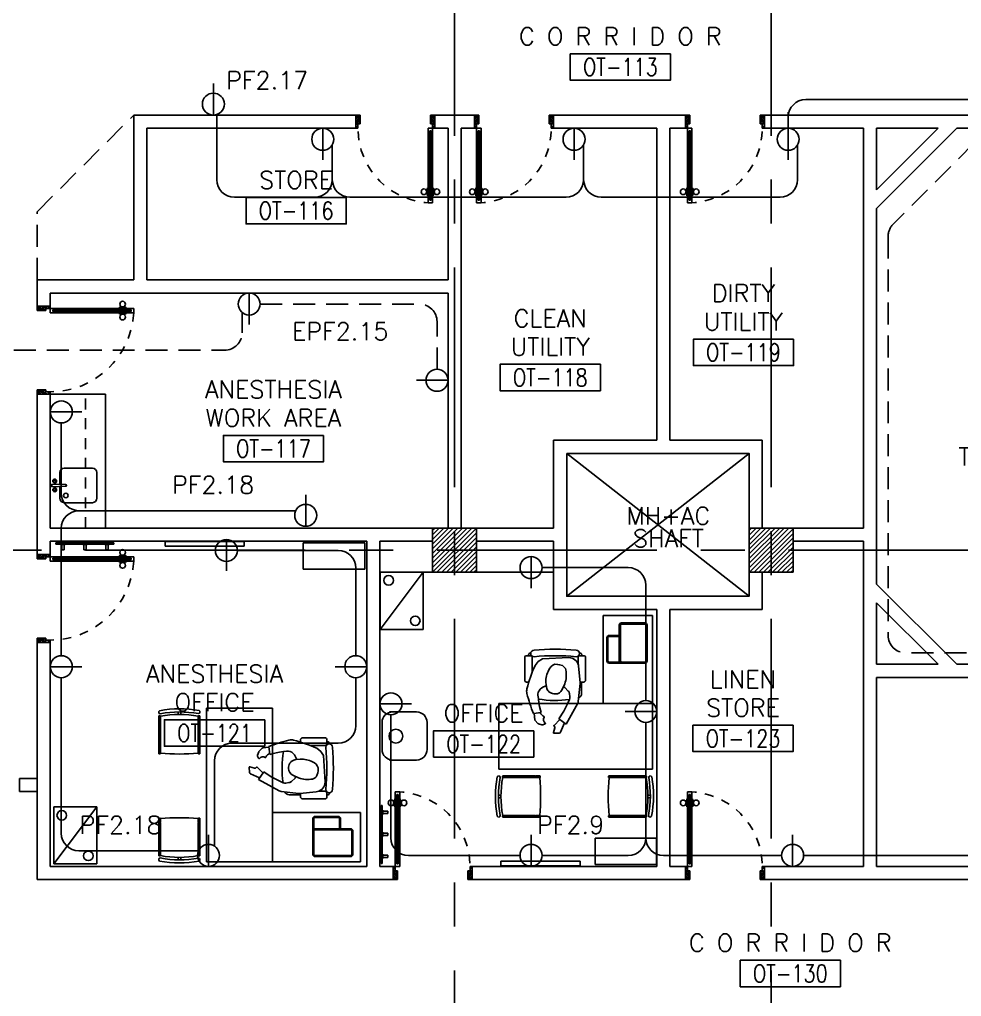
# Model space of a CAD drawing. Extents: x -0.4 to 91.9, y -1.1 to 78.4.
# Drawn here: x 19.6 to 30.32, y 45.09 to 56.21 of the extents above; entities that cross this region are included whole.
import ezdxf
from ezdxf.enums import TextEntityAlignment as Align

# ---------------------------------------------------------------- set-up
doc = ezdxf.new("R2010")
doc.units = 0
doc.header["$MEASUREMENT"] = 0
for name, pattern in [('CENTERX2', [4, 2.5, -0.5, 0.5, -0.5]), ('HIDDEN', [0.375, 0.25, -0.125]), ('HIDDEN2', [0.1875, 0.125, -0.0625])]:
    doc.linetypes.add(name, pattern=pattern)
doc.layers.get('0').update_dxf_attribs({"color": 11, "linetype": 'CONTINUOUS'})
for name, color, linetype in [('AXES', 11, 'CENTERX2'), ('COL', 11, 'CONTINUOUS'), ('DOOR', 11, 'CONTINUOUS'), ('E-CLINE', 2, 'CONTINUOUS'), ('E-HLINE', 2, 'HIDDEN'), ('E-LITE', 4, 'CONTINUOUS'), ('E-SOCKETS', 4, 'CONTINUOUS'), ('E-TEXT', 4, 'CONTINUOUS'), ('HAT', 11, 'CONTINUOUS'), ('ME-FIX', 11, 'CONTINUOUS'), ('NON-MEDICAL', 11, 'CONTINUOUS'), ('RM-BOX', 11, 'CONTINUOUS'), ('RM-NAME', 11, 'CONTINUOUS'), ('RM-NO', 11, 'CONTINUOUS'), ('SHAFT', 11, 'CONTINUOUS'), ('WALL', 11, 'CONTINUOUS')]:
    doc.layers.add(name, color=color, linetype=linetype)
doc.styles.add('ROMANS', font='ROMANS.shx', dxfattribs={"width": 0.6})

# ---------------------------------------------------------------- blocks, each defined once
blk = doc.blocks.new('RM1')
at = {"layer": 'RM-BOX'}
blk.add_lwpolyline([(570, -200), (-570, -200), (-570, -500), (570, -500)], close=True, dxfattribs=at)
at = {"layer": 'RM-NAME', "style": 'ROMANS'}
for tag, p in [('ROOMNAME1', (0, 324)), ('ROOMNAME2', (0, 0))]:
    blk.add_attdef(tag, text='', height=200, dxfattribs=at).set_placement(p, align=Align.MIDDLE)
at = {"layer": 'RM-NO', "style": 'ROMANS', "width": 0.8}
blk.add_attdef('ROOMNO', text='', height=200, dxfattribs=at).set_placement((0, -350), align=Align.MIDDLE)
blk = doc.blocks.new('*X57')
at = {"color": 0}
for p, q in [((42139, 162736), (42593, 163190)), ((42139, 162789), (42540, 163190)), ((42139, 162842), (42487, 163190)), ((42139, 162895), (42434, 163190)), ((42139, 162948), (42381, 163190)), ((42139, 163001), (42328, 163190)), ((42139, 163054), (42274, 163190)), ((42139, 163108), (42221, 163190)), ((42139, 163161), (42168, 163190)), ((42146, 162690), (42639, 163183)), ((42199, 162690), (42639, 163130)), ((42252, 162690), (42639, 163077)), ((42305, 162690), (42639, 163024)), ((42358, 162690), (42639, 162971)), ((42411, 162690), (42639, 162918)), ((42464, 162690), (42639, 162865)), ((42517, 162690), (42639, 162812)), ((42570, 162690), (42639, 162759)), ((42623, 162690), (42639, 162706))]:
    blk.add_line(p, q, dxfattribs=at)
blk = doc.blocks.new('*X56')
at = {"color": 0}
for p, q in [((38539, 162743), (38986, 163190)), ((38539, 162796), (38933, 163190)), ((38539, 162849), (38880, 163190)), ((38539, 162902), (38827, 163190)), ((38539, 162955), (38774, 163190)), ((38539, 163008), (38721, 163190)), ((38539, 163061), (38668, 163190)), ((38539, 163114), (38615, 163190)), ((38539, 163167), (38562, 163190)), ((38539, 162689), (39039, 163189)), ((38592, 162690), (39039, 163136)), ((38646, 162690), (39039, 163083)), ((38699, 162690), (39039, 163030)), ((38752, 162690), (39039, 162977)), ((38805, 162690), (39039, 162924)), ((38858, 162690), (39039, 162871)), ((38911, 162690), (39039, 162818)), ((38964, 162690), (39039, 162765)), ((39017, 162690), (39039, 162712))]:
    blk.add_line(p, q, dxfattribs=at)
blk = doc.blocks.new('COL50')
at = {"layer": 'COL'}
blk.add_lwpolyline([(-250, 250), (-250, -250), (250, -250), (250, 250)], close=True, dxfattribs=at)
blk = doc.blocks.new('DOOR90')
at = {"layer": 'DOOR', "color": 0, "linetype": 'ByBlock'}
for p, q in [((-150, 0), (-150, -25)), ((-150, 0), (0, 0)), ((0, -50), (0, 0)), ((-1000, -25), (-1000, -75)), ((-1000, -75), (-1000, -25)), ((-950, -25), (-1000, -25)), ((-950, -75), (-1000, -75)), ((-970, -42), (-970, -58)), ((-950, -42), (-970, -42)), ((-950, -58), (-970, -58)), ((-950, -25), (-950, -42)), ((-950, -58), (-950, -75)), ((-918, -25), (-918, -18)), ((-828, -18), (-918, -18)), ((-918, -75), (-918, -82)), ((-828, -82), (-918, -82)), ((-905, -18), (-905, -9)), ((-905, -9), (-840, -9)), ((-905, -18), (-840, -18)), ((-905, -82), (-905, -91)), ((-905, -82), (-840, -82)), ((-905, -91), (-840, -91)), ((-840, -18), (-840, -9)), ((-840, -82), (-840, -91)), ((-828, -25), (-828, -18)), ((-828, -75), (-828, -82)), ((-200, -42), (-200, -25)), ((-200, -25), (-150, -25)), ((-180, -42), (-200, -42)), ((-200, -75), (-200, -58)), ((-200, -58), (-180, -58)), ((-150, -75), (-200, -75)), ((-180, -58), (-180, -42)), ((-150, -75), (-150, -25)), ((-150, -25), (-100, -25)), ((-100, -25), (-100, -50)), ((-100, -50), (0, -50)), ((-150, -900), (-150, -875)), ((-150, -875), (-100, -875)), ((-100, -850), (0, -850)), ((-100, -875), (-100, -850)), ((0, -850), (0, -900)), ((0, -900), (-150, -900)), ((-150, -900), (0, -900))]:
    blk.add_line(p, q, dxfattribs=at)
at = {"layer": 'DOOR', "color": 9, "linetype": 'ByBlock'}
for p, q in [((0, -50), (-114, 0)), ((0, -50), (-40, 0)), ((0, -50), (-100, -37)), ((0, -850), (-114, -900)), ((0, -850), (-100, -863)), ((0, -850), (-40, -900))]:
    blk.add_line(p, q, dxfattribs=at)
at = {"layer": 'DOOR', "linetype": 'ByBlock'}
for p, q in [((-200, -25), (-950, -25)), ((-200, -42), (-950, -42)), ((-200, -58), (-950, -58)), ((-950, -75), (-200, -75))]:
    blk.add_line(p, q, dxfattribs=at)
at = {"layer": 'DOOR', "color": 0, "linetype": 'ByBlock'}
for centre in [(-873, 24), (-873, -124)]:
    blk.add_circle(centre, 32.4, dxfattribs=at)
at = {"layer": 'DOOR', "color": 9, "linetype": 'ByBlock'}
for centre, radius, start, end in [((0, -50), 154, 161.1053, 166.2858), ((0, -50), 134, 158.1598, 169.28), ((0, -50), 94.4, 148.0182, 180), ((0, -50), 74.4, 137.7764, 180), ((0, -50), 114, 154.0838, 167.3774), ((0, -50), 54.4, 113.2074, 180), ((0, -50), 34.4, 90, 180), ((0, -50), 14.4, 90, 180), ((0, -850), 154, 193.7142, 198.8947), ((0, -850), 134, 190.72, 201.8402), ((0, -850), 94.4, 180, 211.9818), ((0, -850), 74.4, 180, 222.2236), ((0, -850), 54.4, 180, 246.7926), ((0, -850), 34.4, 180, 270), ((0, -850), 14.4, 180, 270)]:
    blk.add_arc(centre, radius, start, end, dxfattribs=at)
at = {"layer": 'DOOR', "linetype": 'HIDDEN', "ltscale": 0.5}
blk.add_arc((-150, -25), 850, 180, 270, dxfattribs=at)
blk = doc.blocks.new('DOOR-10')
at = {"layer": 'DOOR', "color": 0, "linetype": 'ByBlock'}
for p, q in [((-83, 1005), (-92, 1005)), ((-92, 1005), (-92, 940)), ((-76, 1018), (-83, 1018)), ((-83, 928), (-83, 1018)), ((-83, 1005), (-83, 940)), ((-26, 1100), (-76, 1100)), ((-76, 1100), (-26, 1100)), ((-76, 1050), (-76, 1100)), ((-59, 1050), (-76, 1050)), ((-43, 1070), (-59, 1070)), ((-59, 1050), (-59, 1070)), ((-43, 1050), (-43, 1070)), ((-26, 1050), (-43, 1050)), ((-26, 1050), (-26, 1100)), ((-26, 1018), (-18, 1018)), ((-18, 928), (-18, 1018)), ((-18, 1005), (-9, 1005)), ((-18, 1005), (-18, 940)), ((-9, 1005), (-9, 940)), ((-83, 940), (-92, 940)), ((-76, 928), (-83, 928)), ((-26, 928), (-18, 928)), ((-18, 940), (-9, 940)), ((-1001, 0), (-1001, 150)), ((-1001, 150), (-976, 150)), ((-1001, 150), (-1001, 0)), ((-976, 150), (-976, 100)), ((-76, 200), (-59, 200)), ((-76, 150), (-76, 200)), ((-76, 150), (-26, 150)), ((-59, 200), (-59, 180)), ((-59, 180), (-43, 180)), ((-43, 200), (-26, 200)), ((-43, 180), (-43, 200)), ((-26, 200), (-26, 150)), ((-1, 150), (-26, 150)), ((-26, 150), (-26, 100)), ((-951, 0), (-1001, 0)), ((-976, 100), (-951, 100)), ((-951, 100), (-951, 0)), ((-51, 100), (-51, 0)), ((-26, 100), (-51, 100)), ((-51, 0), (-1, 0))]:
    blk.add_line(p, q, dxfattribs=at)
at = {"layer": 'DOOR', "linetype": 'ByBlock'}
for p, q in [((-76, 1050), (-76, 200)), ((-59, 200), (-59, 1050)), ((-43, 200), (-43, 1050)), ((-26, 200), (-26, 1050))]:
    blk.add_line(p, q, dxfattribs=at)
at = {"layer": 'DOOR', "color": 9, "linetype": 'ByBlock'}
for p, q in [((-951, 0), (-1001, 114)), ((-51, 0), (-1, 114)), ((-1, 0), (-1, 150)), ((-951, 0), (-1001, 40)), ((-951, 0), (-964, 100)), ((-51, 0), (-37, 100)), ((-51, 0), (-1, 40))]:
    blk.add_line(p, q, dxfattribs=at)
at = {"layer": 'DOOR', "color": 0, "linetype": 'ByBlock'}
for centre in [(-124, 973), (23, 973)]:
    blk.add_circle(centre, 32.4, dxfattribs=at)
at = {"layer": 'DOOR', "linetype": 'HIDDEN', "ltscale": 0.5}
blk.add_arc((-23, 149), 952, 93.1482, 179.9482, dxfattribs=at)
at = {"layer": 'DOOR', "color": 9, "linetype": 'ByBlock'}
for centre, radius, start, end in [((-951, 0), 154, 103.7142, 108.8947), ((-951, 0), 134, 100.72, 111.8402), ((-51, 0), 134, 68.1598, 79.28), ((-51, 0), 114, 64.0838, 77.3774), ((-51, 0), 154, 71.1053, 76.2858), ((-951, 0), 94.4, 90, 121.9818), ((-951, 0), 74.4, 90, 132.2236), ((-951, 0), 54.4, 90, 156.7926), ((-951, 0), 34.4, 90, 180), ((-951, 0), 14.4, 90, 180), ((-51, 0), 94.4, 58.0182, 90), ((-51, 0), 74.4, 47.7764, 90), ((-51, 0), 54.4, 23.2074, 90), ((-51, 0), 34.4, 0, 90), ((-51, 0), 14.4, 0, 90)]:
    blk.add_arc(centre, radius, start, end, dxfattribs=at)

msp = doc.modelspace()

# ---------------------------------------------------------------- linework, layer by layer
at = {"layer": 'AXES'}
for p, q in [((24.55, -1.1143), (24.55, 77.6984)), ((28.15, -1.1143), (28.15, 77.6984)), ((0.35, 50.17), (68.39, 50.17))]:
    msp.add_line(p, q, dxfattribs=at)
at = {"layer": 'E-CLINE', "color": 4}
for p, q in [((28.5448, 55.2971), (34.2564, 55.2971)), ((28.3448, 54.9455), (28.3448, 55.1521)), ((21.844, 55.1263), (21.844, 54.3846)), ((23.1584, 54.7833), (23.1584, 54.3846)), ((26.0177, 54.7835), (26.0177, 54.3846)), ((28.4517, 54.7802), (28.4517, 54.3846)), ((22.9584, 54.1846), (22.044, 54.1846)), ((23.3584, 54.1846), (25.8177, 54.1846)), ((26.2177, 54.1846), (28.2517, 54.1846)), ((22.7428, 50.6182), (20.2748, 50.6182)), ((21.6369, 46.7482), (20.2748, 46.7482)), ((25.294, 46.695), (24.025, 46.695)), ((25.544, 46.695), (26.525, 46.695)), ((28.27, 46.695), (26.925, 46.695)), ((28.52, 46.695), (29.5009, 46.695)), ((30.7545, 46.695), (29.4854, 46.695))]:
    msp.add_line(p, q, dxfattribs=at)
at = {"layer": 'E-CLINE', "color": 4, "linetype": 'HIDDEN'}
for p, q in [((22.3375, 52.97), (24.15, 52.97)), ((22.1317, 52.8747), (22.1317, 52.6438)), ((24.35, 52.227), (24.35, 52.77)), ((16.9097, 52.4438), (21.9317, 52.4438))]:
    msp.add_line(p, q, dxfattribs=at)
at = {"layer": 'E-CLINE', "color": 4, "linetype": 'ByBlock'}
for p, q in [((20.0748, 51.6172), (20.0748, 50.8182)), ((20.0748, 48.9674), (20.0748, 50.4182)), ((22.0786, 50.165), (23.2252, 50.165)), ((23.4252, 48.9674), (23.4252, 49.965)), ((25.544, 49.97), (26.525, 49.97)), ((26.725, 48.4575), (26.725, 49.77)), ((20.0748, 48.7174), (20.0748, 46.9482)), ((23.4252, 48.7174), (23.4252, 48.1713)), ((23.825, 48.295), (23.825, 46.895)), ((26.725, 48.2075), (26.725, 46.895)), ((23.2252, 47.9713), (22.0165, 47.9713)), ((21.8165, 46.8008), (21.8165, 47.7713))]:
    msp.add_line(p, q, dxfattribs=at)
at = {"layer": 'E-CLINE', "color": 4}
for centre, start, end in [((28.5448, 55.0971), 90, 180), ((22.044, 54.3846), 180, 270), ((22.9584, 54.3846), 270, 0), ((23.3584, 54.3846), 180, 270), ((25.8177, 54.3846), 270, 0), ((26.2177, 54.3846), 180, 270), ((28.2517, 54.3846), 270, 0)]:
    msp.add_arc(centre, 0.2, start, end, dxfattribs=at)
at = {"layer": 'E-CLINE', "color": 4, "linetype": 'HIDDEN'}
for centre, start, end in [((24.15, 52.77), 0, 90), ((21.9317, 52.6438), 270, 0)]:
    msp.add_arc(centre, 0.2, start, end, dxfattribs=at)
at = {"layer": 'E-CLINE', "color": 4, "linetype": 'ByBlock'}
for centre, start, end in [((20.2748, 50.8182), 180, 270), ((20.2748, 50.4182), 90, 180), ((23.2252, 49.965), 0, 90), ((26.525, 49.77), 0, 90), ((23.2252, 48.1713), 270, 0), ((22.0165, 47.7713), 90, 180), ((20.2748, 46.9482), 180, 270), ((24.025, 46.895), 180, 270), ((26.525, 46.895), 270, 0), ((26.925, 46.895), 180, 270)]:
    msp.add_arc(centre, 0.2, start, end, dxfattribs=at)
at = {"layer": 'E-HLINE', "color": 4}
for p, q in [((30.4582, 54.8004), (29.5388, 53.8786)), ((29.4804, 53.7373), (29.4804, 49.2004)), ((31.8717, 49.0004), (29.6804, 49.0004))]:
    msp.add_line(p, q, dxfattribs=at)
for centre, start, end in [((29.6804, 53.7373), 135.074, 180), ((29.6804, 49.2004), 180, 270)]:
    msp.add_arc(centre, 0.2, start, end, dxfattribs=at)
at = {"layer": 'E-SOCKETS'}
for p, q in [((21.8049, 55.12), (21.8049, 55.4783)), ((23.0497, 54.97), (23.0497, 54.6117)), ((25.9089, 54.97), (25.9089, 54.6117)), ((28.3448, 54.97), (28.3448, 54.6117)), ((22.2125, 53.095), (22.2125, 52.7367)), ((24.475, 52.102), (24.1167, 52.102)), ((19.9498, 51.7422), (20.3081, 51.7422)), ((22.8559, 50.44), (22.8559, 50.7983)), ((21.9536, 50.29), (21.9536, 49.9317)), ((25.419, 50.095), (25.419, 49.7367)), ((19.9498, 48.8424), (20.3081, 48.8424)), ((23.5502, 48.8424), (23.1919, 48.8424)), ((23.7, 48.42), (24.0583, 48.42)), ((26.85, 48.3325), (26.4917, 48.3325)), ((21.75, 46.57), (21.75, 46.9283)), ((25.419, 46.57), (25.419, 46.9283)), ((28.395, 46.57), (28.395, 46.9283))]:
    msp.add_line(p, q, dxfattribs=at)
for centre in [(21.8049, 55.245), (23.0497, 54.845), (25.9089, 54.845), (28.3448, 54.845), (22.2125, 52.97), (24.35, 52.102), (20.0748, 51.7422), (22.8559, 50.565), (21.9536, 50.165), (25.419, 49.97), (20.0748, 48.8424), (23.4252, 48.8424), (23.825, 48.42), (26.725, 48.3325), (21.75, 46.695), (25.419, 46.695), (28.395, 46.695)]:
    msp.add_circle(centre, 0.125, dxfattribs=at)
at = {"layer": 'ME-FIX'}
for p, q in [((19.95, 51.945), (20.5765, 51.945)), ((20.5765, 51.945), (20.5765, 50.42)), ((20.0573, 50.9155), (20.0573, 51.052)), ((20.1072, 51.1019), (20.4283, 51.1019)), ((20.4782, 51.052), (20.4782, 50.7591)), ((19.9691, 50.8895), (19.9691, 50.9216)), ((19.9691, 50.9216), (20.1244, 50.9155)), ((19.9691, 50.8895), (20.1244, 50.8956)), ((20.0573, 50.7591), (20.0573, 50.8956)), ((20.4283, 50.7092), (20.1072, 50.7092)), ((20.5765, 50.42), (19.95, 50.42))]:
    msp.add_line(p, q, dxfattribs=at)
at = {"layer": 'ME-FIX', "linetype": 'HIDDEN2'}
msp.add_line((20.35, 50.42), (20.35, 51.945), dxfattribs=at)
at = {"layer": 'ME-FIX'}
for centre, radius in [((20.0002, 50.9553), 0.0217), ((20.0002, 50.9553), 0.014), ((20.0002, 50.8558), 0.0217), ((20.0002, 50.8558), 0.014), ((20.1268, 50.7911), 0.0255)]:
    msp.add_circle(centre, radius, dxfattribs=at)
for centre, radius, start, end in [((20.1072, 51.052), 0.0499, 90, 180), ((20.4283, 51.052), 0.0499, 0, 90), ((20.1244, 50.9056), 0.00997, 270, 90), ((20.1072, 50.7591), 0.0499, 180, 270), ((20.4283, 50.7591), 0.0499, 270, 0)]:
    msp.add_arc(centre, radius, start, end, dxfattribs=at)
at = {"layer": 'NON-MEDICAL'}
for p, q in [((21.2551, 50.2157), (21.2551, 50.2657)), ((21.2551, 50.2657), (22.1551, 50.2657)), ((22.1551, 50.2657), (22.1551, 50.2157)), ((20.014, 50.2506), (20.6744, 50.2506)), ((20.014, 50.2506), (20.014, 50.2379)), ((20.014, 50.2379), (20.6744, 50.2379)), ((20.0692, 50.2379), (20.0692, 50.2329)), ((20.0692, 50.2329), (20.1192, 50.2329)), ((20.0815, 50.2329), (20.0815, 50.1744)), ((20.0815, 50.1744), (20.1069, 50.1744)), ((20.1069, 50.2329), (20.1069, 50.1744)), ((20.1192, 50.2379), (20.1192, 50.2329)), ((20.3192, 50.2379), (20.3192, 50.2329)), ((20.3192, 50.2329), (20.3692, 50.2329)), ((20.3315, 50.2329), (20.3315, 50.1744)), ((20.3315, 50.1744), (20.3569, 50.1744)), ((20.3569, 50.2329), (20.3569, 50.1744)), ((20.3692, 50.2379), (20.3692, 50.2329)), ((20.5692, 50.2379), (20.5692, 50.2329)), ((20.5692, 50.2329), (20.6192, 50.2329)), ((20.5815, 50.2329), (20.5815, 50.1744)), ((20.5815, 50.1744), (20.6069, 50.1744)), ((20.6069, 50.2329), (20.6069, 50.1744)), ((20.6192, 50.2379), (20.6192, 50.2329)), ((20.6744, 50.2506), (20.6744, 50.2379)), ((22.1551, 50.2157), (21.2551, 50.2157)), ((22.8278, 50.2509), (22.8278, 49.9509)), ((23.5278, 50.2509), (22.8278, 50.2509)), ((23.5278, 49.9509), (23.5278, 50.2509)), ((22.8278, 49.9509), (23.5278, 49.9509)), ((23.7017, 49.2671), (24.1917, 49.9171)), ((23.7017, 49.2671), (23.7017, 49.9171)), ((23.7017, 49.9171), (24.1917, 49.9171)), ((24.1917, 49.2671), (24.1917, 49.9171)), ((26.2385, 49.4246), (26.801, 49.4246)), ((26.2385, 48.4246), (26.2385, 49.4246)), ((26.801, 49.4246), (26.801, 48.4246)), ((23.7017, 49.2671), (24.1917, 49.2671)), ((26.4235, 49.3155), (26.4235, 48.908)), ((26.4235, 49.3155), (26.4235, 48.908)), ((26.436, 49.3155), (26.436, 48.908)), ((26.436, 49.3155), (26.436, 48.908)), ((26.4485, 49.3405), (26.7147, 49.3405)), ((26.4485, 49.3405), (26.7147, 49.3405)), ((26.4485, 49.328), (26.7147, 49.328)), ((26.4485, 49.328), (26.7147, 49.328)), ((26.7272, 49.3155), (26.7272, 48.908)), ((26.7272, 49.3155), (26.7272, 48.908)), ((26.7397, 49.3155), (26.7397, 48.908)), ((26.7397, 49.3155), (26.7397, 48.908)), ((26.2822, 48.908), (26.2822, 49.1742)), ((26.2822, 48.908), (26.2822, 49.1742)), ((26.2947, 48.908), (26.2947, 49.1742)), ((26.2947, 48.908), (26.2947, 49.1742)), ((26.4235, 49.1992), (26.3072, 49.1992)), ((26.4235, 49.1992), (26.3072, 49.1992)), ((26.4235, 49.1867), (26.3072, 49.1867)), ((26.4235, 49.1867), (26.3072, 49.1867)), ((25.348, 48.6894), (25.348, 48.9535)), ((25.3625, 48.968), (25.4119, 48.968)), ((25.3905, 48.968), (25.3905, 48.9758)), ((25.4123, 48.9976), (25.4159, 48.9976)), ((25.433, 48.7793), (25.433, 48.9469)), ((25.501, 48.9013), (25.5486, 48.9312)), ((25.5486, 48.9312), (25.8506, 48.9476)), ((25.9536, 48.8753), (25.9536, 48.9469)), ((25.9707, 48.9976), (25.9743, 48.9976)), ((25.9748, 48.968), (26.0241, 48.968)), ((25.9961, 48.968), (25.9961, 48.9758)), ((26.0386, 48.6894), (26.0386, 48.9535)), ((25.4649, 48.8553), (25.501, 48.9013)), ((25.9588, 48.86), (25.9603, 48.848)), ((25.9603, 48.848), (25.9795, 48.6613)), ((26.3072, 48.8955), (26.4268, 48.8955)), ((26.3072, 48.8955), (26.4268, 48.8955)), ((26.3072, 48.883), (26.4485, 48.883)), ((26.3072, 48.883), (26.4485, 48.883)), ((26.7147, 48.8955), (26.4485, 48.8955)), ((26.7147, 48.8955), (26.4485, 48.8955)), ((26.7147, 48.883), (26.4485, 48.883)), ((26.7147, 48.883), (26.4485, 48.883)), ((25.3693, 48.6682), (25.3942, 48.6682)), ((25.5405, 48.6013), (25.5236, 48.5852)), ((25.5612, 48.612), (25.5405, 48.6013)), ((25.5931, 48.6263), (25.5612, 48.612)), ((25.8048, 48.6073), (25.7871, 48.6131)), ((25.843, 48.5659), (25.8048, 48.6073)), ((25.9794, 48.6498), (25.9561, 48.4467)), ((25.9788, 48.6682), (26.0174, 48.6682)), ((25.9941, 48.5378), (25.9941, 48.6682)), ((25.4983, 48.5104), (25.4987, 48.508)), ((25.4987, 48.508), (25.5025, 48.4743)), ((25.5025, 48.4743), (25.5093, 48.4305)), ((25.8616, 48.4999), (25.8565, 48.5371)), ((21.7272, 46.6205), (21.7272, 48.3705)), ((21.7272, 48.3705), (22.4772, 48.3705)), ((22.4772, 48.3705), (22.4772, 46.6205)), ((25.051, 48.4246), (26.801, 48.4246)), ((25.051, 47.6746), (25.051, 48.4246)), ((25.5093, 48.4305), (25.517, 48.3914)), ((25.517, 48.3914), (25.5284, 48.3469)), ((25.7914, 48.336), (25.8337, 48.4188)), ((25.9498, 48.4272), (25.8189, 48.1895)), ((25.8337, 48.4188), (25.8573, 48.4708)), ((26.801, 48.4246), (26.2385, 48.4246)), ((26.801, 48.4246), (26.801, 47.6746)), ((26.801, 48.4246), (26.801, 47.6746)), ((21.186, 48.2824), (21.1828, 48.2792)), ((21.1828, 48.2792), (21.1828, 47.9057)), ((21.1995, 48.2824), (21.186, 48.2824)), ((21.1995, 48.2824), (21.2028, 48.2792)), ((21.2028, 48.2792), (21.2028, 47.9057)), ((21.4029, 48.3277), (21.4029, 48.2996)), ((21.4335, 48.3277), (21.4334, 48.2996)), ((21.636, 48.2824), (21.6328, 48.2792)), ((21.6328, 48.2792), (21.6328, 47.9057)), ((21.6495, 48.2824), (21.636, 48.2824)), ((21.6495, 48.2824), (21.6528, 48.2792)), ((21.6528, 48.2792), (21.6528, 47.9057)), ((24.1165, 48.3284), (23.8086, 48.3284)), ((25.5353, 48.3207), (25.4459, 48.3087)), ((25.5284, 48.3469), (25.5353, 48.3207)), ((25.7346, 48.2509), (25.7914, 48.336)), ((23.7246, 48.2081), (23.7246, 47.9001)), ((24.2368, 47.9001), (24.2368, 48.2081)), ((25.8189, 48.1895), (25.7346, 48.2509)), ((22.8176, 48.0313), (23.0817, 48.0313)), ((22.4489, 47.844), (22.437, 47.9335)), ((22.7964, 48.0101), (22.7964, 47.9851)), ((22.9075, 47.9463), (23.0751, 47.9463)), ((23.0962, 48.0168), (23.0962, 47.9674)), ((23.0962, 47.9888), (23.104, 47.9888)), ((23.1258, 47.967), (23.1258, 47.9634)), ((21.1828, 47.9057), (21.186, 47.9024)), ((21.1995, 47.9024), (21.186, 47.9024)), ((21.1995, 47.9024), (21.2028, 47.9057)), ((21.6328, 47.9057), (21.636, 47.9024)), ((21.6495, 47.9024), (21.636, 47.9024)), ((21.6495, 47.9024), (21.6528, 47.9057)), ((22.4752, 47.8509), (22.4489, 47.844)), ((22.5196, 47.8623), (22.4752, 47.8509)), ((22.5587, 47.87), (22.5196, 47.8623)), ((22.6025, 47.8769), (22.5587, 47.87)), ((22.6362, 47.8807), (22.6025, 47.8769)), ((22.6387, 47.881), (22.6362, 47.8807)), ((22.7295, 47.8388), (22.7134, 47.8557)), ((22.7402, 47.8181), (22.7295, 47.8388)), ((22.7545, 47.7862), (22.7402, 47.8181)), ((22.9835, 47.9144), (23.0295, 47.8783)), ((23.0295, 47.8783), (23.0594, 47.8307)), ((23.0594, 47.8307), (23.0758, 47.5287)), ((23.8086, 47.7798), (24.1165, 47.7798)), ((22.3177, 47.5604), (22.3791, 47.6447)), ((22.3791, 47.6447), (22.4642, 47.5879)), ((22.4642, 47.5879), (22.547, 47.5456)), ((22.7356, 47.5745), (22.7413, 47.5922)), ((26.801, 47.6746), (25.051, 47.6746)), ((25.0939, 47.5969), (25.0972, 47.6001)), ((25.0939, 47.5969), (25.0939, 47.5834)), ((25.0972, 47.6001), (25.4707, 47.6001)), ((25.4739, 47.5969), (25.4707, 47.6001)), ((25.4739, 47.5969), (25.4739, 47.5834)), ((26.3518, 47.5969), (26.355, 47.6001)), ((26.3518, 47.5969), (26.3518, 47.5834)), ((26.7285, 47.6001), (26.355, 47.6001)), ((26.7318, 47.5969), (26.7285, 47.6001)), ((26.7318, 47.5969), (26.7318, 47.5834)), ((22.5554, 47.4295), (22.3177, 47.5604)), ((22.547, 47.5456), (22.599, 47.522)), ((22.6281, 47.5177), (22.6653, 47.5228)), ((22.6941, 47.5364), (22.7356, 47.5745)), ((25.0939, 47.5834), (25.0972, 47.5801)), ((25.0972, 47.5801), (25.4707, 47.5801)), ((25.4707, 47.5801), (25.4739, 47.5834)), ((26.355, 47.5801), (26.3518, 47.5834)), ((26.7285, 47.5801), (26.355, 47.5801)), ((26.7318, 47.5834), (26.7285, 47.5801)), ((22.778, 47.3999), (22.5749, 47.4233)), ((22.666, 47.3852), (22.7964, 47.3852)), ((22.9762, 47.419), (22.7895, 47.3998)), ((22.7964, 47.4005), (22.7964, 47.3619)), ((22.9882, 47.4205), (22.9762, 47.419)), ((23.0035, 47.4257), (23.0751, 47.4257)), ((23.0962, 47.4046), (23.0962, 47.3552)), ((23.0962, 47.3832), (23.104, 47.3832)), ((23.1258, 47.4086), (23.1258, 47.405)), ((25.0487, 47.3808), (25.0768, 47.3808)), ((26.777, 47.3808), (26.7489, 47.3808)), ((22.8176, 47.3407), (23.0817, 47.3407)), ((23.7143, 46.6044), (23.7143, 47.2648)), ((23.7143, 47.2648), (23.727, 47.2648)), ((23.727, 46.6044), (23.727, 47.2648)), ((25.0487, 47.3503), (25.0768, 47.3503)), ((26.777, 47.3503), (26.7489, 47.3503)), ((19.9904, 47.2486), (19.9904, 46.5986)), ((20.4804, 47.2486), (19.9904, 47.2486)), ((20.4804, 47.2486), (19.9904, 46.5986)), ((20.4804, 47.2486), (20.4804, 46.5986)), ((22.4772, 46.6205), (22.4772, 47.183)), ((22.4772, 47.183), (23.4772, 47.183)), ((23.4772, 47.183), (23.4772, 46.6205)), ((23.727, 47.2096), (23.732, 47.2096)), ((23.727, 47.1596), (23.732, 47.1596)), ((23.732, 47.1596), (23.732, 47.2096)), ((23.732, 47.1973), (23.7905, 47.1973)), ((23.732, 47.1719), (23.7905, 47.1719)), ((23.7905, 47.1719), (23.7905, 47.1973)), ((25.0939, 47.1469), (25.0972, 47.1501)), ((25.0939, 47.1469), (25.0939, 47.1334)), ((25.0972, 47.1501), (25.4707, 47.1501)), ((25.4739, 47.1469), (25.4707, 47.1501)), ((25.4739, 47.1469), (25.4739, 47.1334)), ((26.3518, 47.1469), (26.355, 47.1501)), ((26.3518, 47.1469), (26.3518, 47.1334)), ((26.7285, 47.1501), (26.355, 47.1501)), ((26.7318, 47.1469), (26.7285, 47.1501)), ((26.7318, 47.1469), (26.7318, 47.1334)), ((21.1828, 47.0665), (21.186, 47.0698)), ((21.1828, 46.693), (21.1828, 47.0665)), ((21.1995, 47.0698), (21.186, 47.0698)), ((21.1995, 47.0698), (21.2028, 47.0665)), ((21.2028, 46.693), (21.2028, 47.0665)), ((21.6328, 47.0665), (21.636, 47.0698)), ((21.6328, 46.693), (21.6328, 47.0665)), ((21.6495, 47.0698), (21.636, 47.0698)), ((21.6495, 47.0698), (21.6528, 47.0665)), ((21.6528, 46.693), (21.6528, 47.0665)), ((22.9356, 47.1143), (22.9356, 46.973)), ((22.9356, 47.1143), (22.9356, 46.973)), ((22.9481, 47.1143), (22.9481, 46.9947)), ((22.9481, 47.1143), (22.9481, 46.9947)), ((22.9606, 47.1393), (23.2268, 47.1393)), ((22.9606, 47.1393), (23.2268, 47.1393)), ((22.9606, 47.1268), (23.2268, 47.1268)), ((22.9606, 47.1268), (23.2268, 47.1268)), ((23.2393, 46.998), (23.2393, 47.1143)), ((23.2393, 46.998), (23.2393, 47.1143)), ((23.2518, 46.998), (23.2518, 47.1143)), ((23.2518, 46.998), (23.2518, 47.1143)), ((25.0939, 47.1334), (25.0972, 47.1301)), ((25.0972, 47.1301), (25.4707, 47.1301)), ((25.4707, 47.1301), (25.4739, 47.1334)), ((26.355, 47.1301), (26.3518, 47.1334)), ((26.7285, 47.1301), (26.355, 47.1301)), ((26.7318, 47.1334), (26.7285, 47.1301)), ((22.9356, 46.7068), (22.9356, 46.973)), ((22.9356, 46.7068), (22.9356, 46.973)), ((22.9481, 46.7068), (22.9481, 46.973)), ((22.9481, 46.7068), (22.9481, 46.973)), ((23.3681, 46.998), (22.9606, 46.998)), ((23.3681, 46.998), (22.9606, 46.998)), ((23.3681, 46.9855), (22.9606, 46.9855)), ((23.3681, 46.9855), (22.9606, 46.9855)), ((23.3806, 46.973), (23.3806, 46.7068)), ((23.3806, 46.973), (23.3806, 46.7068)), ((23.3931, 46.973), (23.3931, 46.7068)), ((23.3931, 46.973), (23.3931, 46.7068)), ((23.727, 46.9596), (23.732, 46.9596)), ((23.732, 46.9096), (23.732, 46.9596)), ((23.732, 46.9473), (23.7905, 46.9473)), ((23.732, 46.9219), (23.7905, 46.9219)), ((23.7905, 46.9219), (23.7905, 46.9473)), ((23.727, 46.9096), (23.732, 46.9096)), ((26.8471, 46.8919), (26.1471, 46.8919)), ((26.1471, 46.8919), (26.1471, 46.5919)), ((26.8471, 46.5919), (26.8471, 46.8919)), ((23.727, 46.7096), (23.732, 46.7096)), ((23.732, 46.6596), (23.732, 46.7096)), ((23.732, 46.6973), (23.7905, 46.6973)), ((23.7905, 46.6719), (23.7905, 46.6973)), ((20.4804, 46.5986), (19.9904, 46.5986)), ((21.186, 46.6898), (21.1828, 46.693)), ((21.1995, 46.6898), (21.186, 46.6898)), ((21.1995, 46.6898), (21.2028, 46.693)), ((21.4029, 46.6445), (21.4029, 46.6726)), ((21.4335, 46.6446), (21.4334, 46.6726)), ((21.636, 46.6898), (21.6328, 46.693)), ((21.6495, 46.6898), (21.636, 46.6898)), ((21.6495, 46.6898), (21.6528, 46.693)), ((22.4772, 46.6205), (21.7272, 46.6205)), ((22.4772, 46.6205), (21.7272, 46.6205)), ((23.4772, 46.6205), (22.4772, 46.6205)), ((23.3681, 46.6943), (22.9606, 46.6943)), ((23.3681, 46.6943), (22.9606, 46.6943)), ((23.3681, 46.6818), (22.9606, 46.6818)), ((23.3681, 46.6818), (22.9606, 46.6818)), ((23.7143, 46.6044), (23.727, 46.6044)), ((23.727, 46.6596), (23.732, 46.6596)), ((23.732, 46.6719), (23.7905, 46.6719)), ((25.0768, 46.6282), (25.9768, 46.6282)), ((25.0768, 46.5782), (25.0768, 46.6282)), ((25.9768, 46.6282), (25.9768, 46.5782)), ((26.1471, 46.5919), (26.8471, 46.5919)), ((25.9768, 46.5782), (25.0768, 46.5782))]:
    msp.add_line(p, q, dxfattribs=at)
for points in [[(25.5879, 48.6642, -0.1280623), (25.6209, 48.8053, -0.2157166), (25.6885, 48.8696), (25.7214, 48.8689), (25.7444, 48.865), (25.7759, 48.855, -0.2424325), (25.8149, 48.8059, -0.1365134), (25.8026, 48.6472), (25.7716, 48.5812, -0.297129), (25.6962, 48.532, -0.1389863), (25.6363, 48.5477, -0.1051671), (25.6105, 48.5706), (25.5998, 48.5913), (25.5944, 48.6158), (25.5883, 48.6641)], [(25.4531, 48.3096), (25.4617, 48.2383, 0.1665035), (25.4662, 48.229), (25.4981, 48.1969, 0.116666), (25.5043, 48.193), (25.5422, 48.1802, 0.1815827), (25.5534, 48.1806), (25.5792, 48.1913, 0.5662747), (25.5805, 48.2003, -0.3727106), (25.569, 48.2677, 0.4583706), (25.5665, 48.2754, -0.2106222), (25.5248, 48.3193)], [(25.7469, 48.2416), (25.6815, 48.1749, 0.4458327), (25.6821, 48.1659), (25.6839, 48.1644, -0.3042703), (25.6901, 48.145), (25.675, 48.0926, 0.5099825), (25.6811, 48.0848), (25.7394, 48.0868, 0.292523), (25.7557, 48.0981), (25.7998, 48.2032)], [(22.4378, 47.9262), (22.3666, 47.9176, 0.1665035), (22.3573, 47.9131), (22.3251, 47.8812, 0.116666), (22.3212, 47.875), (22.3084, 47.8371, 0.1815827), (22.3088, 47.8259), (22.3195, 47.8002, 0.5662747), (22.3285, 47.7988, -0.3727106), (22.3959, 47.8104, 0.4583706), (22.4036, 47.8128, -0.2106222), (22.4475, 47.8546)], [(22.3698, 47.6324), (22.3032, 47.6978, 0.4458327), (22.2941, 47.6973), (22.2926, 47.6955, -0.3042703), (22.2732, 47.6892), (22.2208, 47.7043, 0.5099825), (22.213, 47.6982), (22.215, 47.6399, 0.292523), (22.2263, 47.6236), (22.3314, 47.5795)], [(22.7924, 47.7915, -0.1280623), (22.9335, 47.7584, -0.2157166), (22.9979, 47.6909), (22.9971, 47.6579), (22.9932, 47.6349), (22.9832, 47.6034, -0.2424325), (22.9341, 47.5644, -0.1365134), (22.7754, 47.5768), (22.7095, 47.6077, -0.297129), (22.6602, 47.6831, -0.1389863), (22.6759, 47.743, -0.1051671), (22.6988, 47.7688), (22.7195, 47.7796), (22.744, 47.7849), (22.7924, 47.791)]]:
    msp.add_lwpolyline(points, format="xyb", dxfattribs=at)
for points in [[(21.2028, 47.8992), (21.2028, 47.8557), (21.1995, 47.8524), (21.186, 47.8524), (21.1828, 47.8557), (21.1828, 47.8992), (21.186, 47.9024), (21.1995, 47.9024)], [(21.6528, 47.8992), (21.6528, 47.8557), (21.6495, 47.8524), (21.636, 47.8524), (21.6328, 47.8557), (21.6328, 47.8992), (21.636, 47.9024), (21.6495, 47.9024)], [(25.4772, 47.6001), (25.5207, 47.6001), (25.5239, 47.5969), (25.5239, 47.5834), (25.5207, 47.5801), (25.4772, 47.5801), (25.4739, 47.5834), (25.4739, 47.5969)], [(26.3485, 47.6001), (26.305, 47.6001), (26.3018, 47.5969), (26.3018, 47.5834), (26.305, 47.5801), (26.3485, 47.5801), (26.3518, 47.5834), (26.3518, 47.5969)], [(25.4772, 47.1501), (25.5207, 47.1501), (25.5239, 47.1469), (25.5239, 47.1334), (25.5207, 47.1301), (25.4772, 47.1301), (25.4739, 47.1334), (25.4739, 47.1469)], [(26.3485, 47.1501), (26.305, 47.1501), (26.3018, 47.1469), (26.3018, 47.1334), (26.305, 47.1301), (26.3485, 47.1301), (26.3518, 47.1334), (26.3518, 47.1469)], [(21.2028, 47.073), (21.2028, 47.1165), (21.1995, 47.1198), (21.186, 47.1198), (21.1828, 47.1165), (21.1828, 47.073), (21.186, 47.0698), (21.1995, 47.0698)], [(21.6528, 47.073), (21.6528, 47.1165), (21.6495, 47.1198), (21.636, 47.1198), (21.6328, 47.1165), (21.6328, 47.073), (21.636, 47.0698), (21.6495, 47.0698)]]:
    msp.add_lwpolyline(points, close=True, dxfattribs=at)
for centre, radius in [((23.7995, 49.8252), 0.0545), ((24.1016, 49.3649), 0.0545), ((23.8822, 48.0515), 0.0787), ((20.0804, 47.1508), 0.0545), ((20.3826, 46.6904), 0.0545)]:
    msp.add_circle(centre, radius, dxfattribs=at)
for centre, radius, start, end in [((26.4485, 49.3155), 0.025, 90, 180), ((26.4485, 49.3155), 0.025, 90, 180), ((26.4485, 49.3155), 0.0125, 90, 180), ((26.4485, 49.3155), 0.0125, 90, 180), ((26.7147, 49.3155), 0.025, 0, 90), ((26.7147, 49.3155), 0.025, 0, 90), ((26.7147, 49.3155), 0.0125, 0, 90), ((26.7147, 49.3155), 0.0125, 0, 90), ((26.3072, 49.1742), 0.025, 90, 180), ((26.3072, 49.1742), 0.025, 90, 180), ((26.3072, 49.1742), 0.0125, 90, 180), ((26.3072, 49.1742), 0.0125, 90, 180), ((25.4531, 48.9934), 0.0374, 90, 270), ((25.6933, 46.5591), 2.4833, 84.44787, 95.55213), ((25.9336, 48.9934), 0.0374, 270, 90), ((25.3625, 48.9535), 0.0145, 90, 180), ((25.4123, 48.9758), 0.0218, 90, 180), ((25.4119, 48.9469), 0.0211, 0, 90), ((25.6933, 46.5588), 2.4092, 84.2765, 95.7235), ((25.8451, 48.8302), 0.1176, 14.70655, 87.32506), ((25.9748, 48.9469), 0.0211, 90, 180), ((25.9743, 48.9758), 0.0218, 0, 90), ((26.0241, 48.9535), 0.0145, 0, 90), ((26.9443, 48.1894), 1.6223, 155.76561, 165.70768), ((26.3072, 48.908), 0.025, 180, 270), ((26.3072, 48.908), 0.025, 180, 270), ((26.3072, 48.908), 0.0125, 180, 270), ((26.3072, 48.908), 0.0125, 180, 270), ((26.4485, 48.908), 0.025, 180, 270), ((26.4485, 48.908), 0.025, 180, 270), ((26.4485, 48.908), 0.0125, 180, 270), ((26.4485, 48.908), 0.0125, 180, 270), ((26.7147, 48.908), 0.025, 270, 0), ((26.7147, 48.908), 0.025, 270, 0), ((26.7147, 48.908), 0.0125, 270, 0), ((26.7147, 48.908), 0.0125, 270, 0), ((25.3693, 48.6894), 0.0213, 180, 270), ((25.4752, 48.5637), 0.1063, 165.70768, 194.943), ((25.5822, 48.5236), 0.085, 133.62382, 188.92866), ((25.9267, 48.6559), 0.0531, 353.43344, 5.86997), ((26.0174, 48.6894), 0.0213, 270, 0), ((27.6321, 49.1393), 2.3386, 194.943, 200.80249), ((25.6933, 49.5943), 1.1363, 260.33141, 278.27601), ((25.8039, 48.53), 0.0531, 7.75503, 42.61873), ((25.8089, 48.4927), 0.0531, 335.5623, 7.75503), ((25.9419, 48.5378), 0.0523, 291.40875, 0), ((21.4224, 47.1497), 1.2133, 79.57711, 100.84799), ((25.9033, 48.4528), 0.0531, 331.15891, 353.43344), ((21.2009, 48.3247), 0.018, 112.35344, 270.55688), ((21.4224, 47.1496), 1.178, 79.5839, 100.82925), ((21.4178, 47.1558), 1.1438, 79.16569, 100.83431), ((21.6351, 48.3264), 0.018, 269.44312, 67.64656), ((23.8449, 48.2081), 0.1203, 90, 180), ((24.1165, 48.2081), 0.1203, 0, 90), ((22.8176, 48.0101), 0.0213, 90, 180), ((23.0817, 48.0168), 0.0145, 0, 90), ((23.2675, 45.7473), 2.3386, 104.943, 110.80249), ((22.6919, 47.9042), 0.1063, 75.70768, 104.943), ((22.3176, 46.4351), 1.6223, 65.76561, 75.70768), ((23.0751, 47.9674), 0.0211, 270, 0), ((23.1216, 47.9263), 0.0374, 0, 180), ((20.6871, 47.686), 2.4092, 354.2765, 5.7235), ((23.104, 47.967), 0.0218, 0, 90), ((20.6873, 47.686), 2.4833, 354.44787, 5.55213), ((21.4178, 50.04), 2.1916, 264.36999, 275.63001), ((23.7226, 47.686), 1.1363, 170.33141, 188.27601), ((22.6518, 47.7971), 0.085, 43.62382, 98.92866), ((23.8449, 47.9001), 0.1203, 180, 270), ((24.1165, 47.9001), 0.1203, 270, 0), ((26.2267, 47.3698), 1.2133, 169.57711, 190.84799), ((25.05, 47.5825), 0.018, 359.44312, 157.64656), ((26.7757, 47.5825), 0.018, 22.35344, 180.55688), ((25.599, 47.3698), 1.2133, 349.15201, 10.42289), ((22.6209, 47.5704), 0.0531, 245.5623, 277.75503), ((22.6582, 47.5755), 0.0531, 277.75503, 312.61873), ((22.9584, 47.5342), 0.1176, 284.70655, 357.32506), ((26.2267, 47.3698), 1.178, 169.5839, 190.82925), ((26.2206, 47.3651), 1.1438, 169.16569, 190.83431), ((23.3364, 47.3651), 2.1916, 354.36999, 5.63001), ((28.4893, 47.3651), 2.1916, 174.36999, 185.63001), ((25.6051, 47.3651), 1.1438, 349.16569, 10.83431), ((25.5989, 47.3698), 1.178, 349.17075, 10.4161), ((22.581, 47.476), 0.0531, 241.15891, 263.43344), ((22.666, 47.4375), 0.0523, 201.40875, 270), ((22.7841, 47.4527), 0.0531, 263.43344, 275.86997), ((22.8176, 47.3619), 0.0213, 180, 270), ((23.0751, 47.4046), 0.0211, 0, 90), ((23.1216, 47.4457), 0.0374, 180, 0), ((23.104, 47.405), 0.0218, 270, 0), ((23.0817, 47.3552), 0.0145, 270, 0), ((25.0517, 47.1483), 0.018, 202.35344, 0.55688), ((26.774, 47.1483), 0.018, 179.44312, 337.64656), ((21.4178, 44.9322), 2.1916, 84.36999, 95.63001), ((22.9606, 47.1143), 0.025, 90, 180), ((22.9606, 47.1143), 0.025, 90, 180), ((22.9606, 47.1143), 0.0125, 90, 180), ((22.9606, 47.1143), 0.0125, 90, 180), ((23.2268, 47.1143), 0.025, 0, 90), ((23.2268, 47.1143), 0.025, 0, 90), ((23.2268, 47.1143), 0.0125, 0, 90), ((23.2268, 47.1143), 0.0125, 0, 90), ((22.9606, 46.973), 0.025, 90, 180), ((22.9606, 46.973), 0.025, 90, 180), ((22.9606, 46.973), 0.0125, 90, 180), ((22.9606, 46.973), 0.0125, 90, 180), ((23.3681, 46.973), 0.025, 0, 90), ((23.3681, 46.973), 0.025, 0, 90), ((23.3681, 46.973), 0.0125, 0, 90), ((23.3681, 46.973), 0.0125, 0, 90), ((22.9606, 46.7068), 0.025, 180, 270), ((22.9606, 46.7068), 0.025, 180, 270), ((22.9606, 46.7068), 0.0125, 180, 270), ((22.9606, 46.7068), 0.0125, 180, 270), ((23.3681, 46.7068), 0.0125, 270, 0), ((23.3681, 46.7068), 0.0125, 270, 0), ((23.3681, 46.7068), 0.025, 270, 0), ((23.3681, 46.7068), 0.025, 270, 0), ((21.2009, 46.6475), 0.018, 89.44312, 247.64656), ((21.4224, 47.8225), 1.2133, 259.15201, 280.42289), ((21.4224, 47.8226), 1.178, 259.17075, 280.4161), ((21.4178, 47.8164), 1.1438, 259.16569, 280.83431), ((21.6351, 46.6459), 0.018, 292.35344, 90.55688)]:
    msp.add_arc(centre, radius, start, end, dxfattribs=at)
at = {"layer": 'SHAFT'}
for p, q in [((25.825, 49.645), (27.9, 51.27)), ((25.825, 51.27), (27.9, 49.645))]:
    msp.add_line(p, q, dxfattribs=at)
at = {"layer": 'SHAFT', "linetype": 'ByBlock', "ltscale": 0.3}
msp.add_line((24.8, 49.92), (25.675, 49.92), dxfattribs=at)
at = {"layer": 'WALL', "color": 0, "linetype": 'HIDDEN'}
for p, q in [((19.8, 54.02), (20.9, 55.12)), ((19.8, 53.245), (19.8, 54.02))]:
    msp.add_line(p, q, dxfattribs=at)
at = {"layer": 'WALL'}
for p, q in [((23.425, 55.12), (20.9, 55.12)), ((20.9, 53.245), (20.9, 55.12)), ((23.425, 54.97), (23.425, 55.12)), ((24.775, 55.12), (24.325, 55.12)), ((24.325, 54.97), (24.325, 55.12)), ((24.775, 54.97), (24.775, 55.12)), ((27.175, 55.12), (25.675, 55.12)), ((25.675, 54.97), (25.675, 55.12)), ((27.175, 54.97), (27.175, 55.12)), ((31.54, 55.12), (28.075, 55.12)), ((28.075, 54.97), (28.075, 55.12)), ((23.425, 54.97), (21.05, 54.97)), ((21.05, 53.245), (21.05, 54.97)), ((24.475, 54.97), (24.325, 54.97)), ((24.475, 53.245), (24.475, 54.97)), ((24.775, 54.97), (24.625, 54.97)), ((24.625, 50.42), (24.625, 54.97)), ((26.85, 54.97), (25.675, 54.97)), ((26.85, 51.42), (26.85, 54.97)), ((27.175, 54.97), (27, 54.97)), ((27, 51.42), (27, 54.97)), ((29.2, 54.97), (28.075, 54.97)), ((29.2, 50.42), (29.2, 54.97)), ((29.35, 54.0579), (30.2621, 54.97)), ((29.35, 54.27), (30.05, 54.97)), ((30.05, 54.97), (29.35, 54.97)), ((29.35, 54.27), (29.35, 54.97)), ((31.54, 54.97), (30.2621, 54.97)), ((29.35, 49.7821), (29.35, 54.0579)), ((19.8, 53.245), (19.8, 52.945)), ((19.8, 53.245), (20.9, 53.245)), ((21.05, 53.245), (24.475, 53.245)), ((19.95, 53.095), (19.95, 52.945)), ((19.95, 53.095), (24.475, 53.095)), ((24.475, 50.42), (24.475, 53.095)), ((19.95, 52.945), (19.8, 52.945)), ((19.95, 51.945), (19.8, 51.945)), ((19.8, 51.945), (19.8, 50.27)), ((19.95, 51.945), (19.95, 50.42)), ((25.675, 51.42), (26.85, 51.42)), ((25.675, 50.42), (25.675, 51.42)), ((27, 51.42), (28.05, 51.42)), ((28.05, 50.42), (28.05, 51.42)), ((24.3, 50.42), (19.95, 50.42)), ((25.675, 50.42), (24.8, 50.42)), ((29.2, 50.42), (28.4, 50.42)), ((19.8, 50.27), (19.8, 50.1193)), ((19.95, 50.27), (19.95, 50.1193)), ((23.55, 50.27), (19.95, 50.27)), ((23.55, 46.57), (23.55, 50.27)), ((24.3, 50.27), (23.7, 50.27)), ((23.7, 46.57), (23.7, 50.27)), ((25.675, 50.27), (24.8, 50.27)), ((25.675, 49.495), (25.675, 50.27)), ((29.2, 50.27), (28.4, 50.27)), ((29.2, 46.57), (29.2, 50.27)), ((19.95, 50.1193), (19.8, 50.1193)), ((28.05, 49.92), (28.05, 49.495)), ((29.35, 49.7821), (30.2621, 48.87)), ((26.85, 49.495), (25.675, 49.495)), ((26.85, 46.57), (26.85, 49.495)), ((27, 46.57), (27, 49.495)), ((28.05, 49.495), (27, 49.495)), ((29.35, 48.87), (29.35, 49.57)), ((29.35, 49.57), (30.05, 48.87)), ((19.95, 49.1193), (19.8, 49.1193)), ((19.8, 49.1193), (19.8, 46.42)), ((19.95, 49.1193), (19.95, 46.57)), ((30.05, 48.87), (29.35, 48.87)), ((34.5379, 48.87), (30.2621, 48.87)), ((32.325, 48.72), (29.35, 48.72)), ((29.35, 46.57), (29.35, 48.72)), ((19.6, 47.572), (19.6, 47.422)), ((19.6, 47.572), (19.8, 47.572)), ((19.6, 47.422), (19.8, 47.422)), ((19.95, 46.57), (23.55, 46.57)), ((23.4, 46.57), (23.55, 46.57)), ((23.7, 46.57), (23.85, 46.57)), ((23.85, 46.42), (23.85, 46.57)), ((24.75, 46.42), (24.75, 46.57)), ((24.75, 46.57), (26.85, 46.57)), ((27, 46.57), (27.175, 46.57)), ((27.175, 46.57), (27.175, 46.42)), ((28.075, 46.57), (28.075, 46.42)), ((28.075, 46.57), (29.2, 46.57)), ((29.35, 46.57), (31.275, 46.57)), ((19.8, 46.42), (23.85, 46.42)), ((24.75, 46.42), (27.175, 46.42)), ((28.075, 46.42), (31.275, 46.42))]:
    msp.add_line(p, q, dxfattribs=at)
at = {"layer": 'WALL', "color": 6, "linetype": 'ByBlock', "ltscale": 0.3}
msp.add_line((24.3, 49.92), (23.7, 49.92), dxfattribs=at)
at = {"layer": 'WALL'}
msp.add_lwpolyline([(25.825, 51.27), (27.9, 51.27), (27.9, 49.645), (25.825, 49.645)], close=True, dxfattribs=at)
at = {"layer": 'WALL', "linetype": 'ByBlock', "ltscale": 0.3}
for points in [[(24.3, 49.92), (24.8, 49.92), (24.8, 50.42), (24.3, 50.42)], [(28.4, 49.92), (27.9, 49.92), (27.9, 50.42), (28.4, 50.42)]]:
    msp.add_lwpolyline(points, close=True, dxfattribs=at)

# ---------------------------------------------------------------- block references
at = {"layer": 'COL', "xscale": 0.001, "yscale": 0.001, "zscale": 0.001}
for p in [(24.55, 50.17), (28.15, 50.17)]:
    msp.add_blockref('COL50', p, dxfattribs=at)
at = {"layer": 'DOOR', "color": 0, "linetype": 'ByBlock', "ltscale": 0.3, "yscale": 0.001, "zscale": 0.001}
for name, p, xscale, rotation in [('DOOR90', (24.325, 55.12), -0.001, 270), ('DOOR90', (24.775, 55.12), 0.001, 90), ('DOOR90', (27.175, 55.12), 0.001, 90), ('DOOR-10', (19.8, 52.9457), -0.001, 270), ('DOOR-10', (19.8, 50.12), -0.001, 270)]:
    msp.add_blockref(name, p, dxfattribs=dict(at, xscale=xscale, rotation=rotation))
at = {"layer": 'DOOR', "color": 0, "linetype": 'ByBlock', "xscale": -0.001, "yscale": 0.001, "zscale": 0.001, "rotation": 90}
for p in [(23.85, 46.42), (27.175, 46.42)]:
    msp.add_blockref('DOOR90', p, dxfattribs=at)
at = {"layer": 'HAT', "xscale": 0.001, "yscale": 0.001, "zscale": 0.001}
for name in ['*X56', '*X57']:
    msp.add_blockref(name, (-14.2392, -112.7697), dxfattribs=at)
at = {"layer": 'RM-NAME', "xscale": 0.001, "yscale": 0.001, "zscale": 0.001}
for p, values in [((26.4357, 56.0169), {'ROOMNO': 'OT-113', 'ROOMNAME2': 'C O R R I D O R'}), ((22.7464, 54.3819), {'ROOMNO': 'OT-116', 'ROOMNAME2': 'STORE'}), ((27.8357, 52.77), {'ROOMNO': 'OT-119', 'ROOMNAME2': 'UTILITY', 'ROOMNAME1': 'DIRTY'}), ((25.6379, 52.4836), {'ROOMNO': 'OT-118', 'ROOMNAME2': 'UTILITY', 'ROOMNAME1': 'CLEAN'}), ((22.489, 51.6745), {'ROOMNO': 'OT-117', 'ROOMNAME2': 'WORK AREA', 'ROOMNAME1': 'ANESTHESIA'}), ((31.367, 51.233), {'ROOMNO': 'OT-120', 'ROOMNAME2': 'THEATRE NO."5"', 'ROOMNAME1': 'OPERATING'}), ((21.8189, 48.4381), {'ROOMNO': 'OT-121', 'ROOMNAME2': 'OFFICE', 'ROOMNAME1': 'ANESTHESIA'}), ((27.8309, 48.3756), {'ROOMNO': 'OT-123', 'ROOMNAME2': 'STORE', 'ROOMNAME1': 'LINEN'}), ((24.88, 48.313), {'ROOMNO': 'OT-122', 'ROOMNAME2': 'OFFICE'}), ((28.3685, 45.7011), {'ROOMNO': 'OT-130', 'ROOMNAME2': 'C O R R I D O R'})]:
    msp.add_blockref('RM1', p, dxfattribs=at).add_auto_attribs(values)

# ---------------------------------------------------------------- texts
at = {"layer": 'E-LITE', "color": 4, "style": 'ROMANS'}
msp.add_text(' EPF2.15', height=0.2, dxfattribs=at).set_placement((22.5628, 52.5595))
at = {"layer": 'E-TEXT', "color": 4, "style": 'ROMANS'}
for s, p in [(' PF2.17', (21.813, 55.4162)), (' PF2.18', (21.1977, 50.8121)), (' PF2.18', (20.1459, 46.9421)), (' PF2.9', (25.351, 46.9421))]:
    msp.add_text(s, height=0.2, dxfattribs=at).set_placement(p)
at = {"layer": 'RM-NAME', "style": 'ROMANS'}
for s, p in [('MH+AC', (26.9823, 50.5599)), ('SHAFT', (26.9822, 50.3034))]:
    msp.add_text(s, height=0.2, dxfattribs=at).set_placement(p, align=Align.MIDDLE)

doc.saveas('drawing.dxf')
